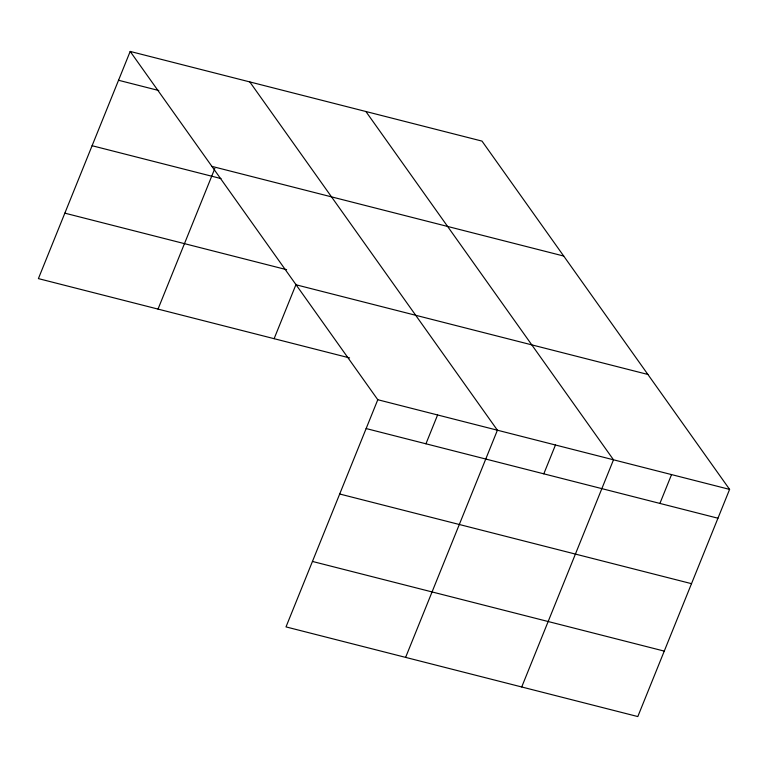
<?xml version="1.0" encoding="UTF-8"?>
<svg xmlns="http://www.w3.org/2000/svg" width="768" height="768" viewBox="0 0 768 768"><rect width="100%" height="100%" fill="white"/><g stroke="black" fill="none" stroke-linecap="round" stroke-linejoin="round"><path stroke-width="1.15" d="M130.186 51.437L377.789 399.725L286.003 626.899L637.814 716.563L729.6 489.389L481.997 141.101L130.186 51.437L38.4 278.611L349.584 357.917M158.016 309.091L214.848 168.442M274.118 338.688L296.074 284.323M425.942 443.798L437.597 414.97M405.619 657.379L497.405 430.214L249.802 81.926M543.802 473.837L555.456 445.008M521.722 686.966L613.498 459.802L365.894 111.514M659.904 503.424L671.549 474.595M118.531 80.266L158.794 90.528M211.891 166.378L563.702 256.042M92.093 145.718L220.992 178.57M64.848 213.158L286.627 269.683M296.074 284.794L647.894 374.458M377.789 399.725L729.6 489.389M366.134 428.554L717.955 518.218M339.696 494.006L691.507 583.67M312.451 561.446L664.262 651.11"/></g></svg>
